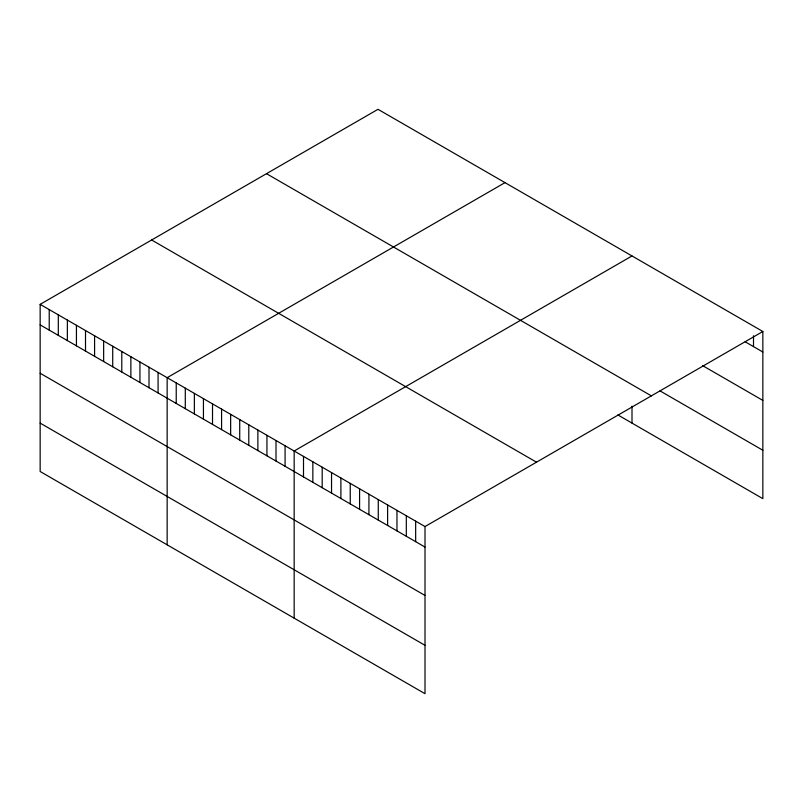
<?xml version="1.0" encoding="UTF-8"?>
<svg xmlns="http://www.w3.org/2000/svg" width="803" height="803" viewBox="0 0 803 803"><rect width="100%" height="100%" fill="white"/><g stroke="black" fill="none" stroke-linecap="round" stroke-linejoin="round"><path stroke-width="1.2" d="M40.15 304.357L425.008 526.557L425.008 693.692L40.15 471.502L40.15 304.357L377.992 109.308L762.85 331.498L762.85 498.643L617.888 414.95M504.997 182.632L167.154 377.681L167.154 544.825M632.001 255.956L294.159 451.005L294.159 618.149M425.008 526.557L762.85 331.498M745.194 341.817L762.85 352.015M702.615 365.626L762.85 400.406M660.036 390.9L762.85 450.252M266.506 173.679L651.363 395.869M151.637 239.987L536.494 462.187M40.15 324.874L425.008 547.064M40.15 373.254L425.008 595.455M40.15 423.111L425.008 645.311M753.505 335.754L753.505 346.615M632.001 406.157L632.001 423.091M415.663 521.157L415.663 541.674M406.318 515.757L406.318 536.274M396.963 510.367L396.963 530.873M387.618 504.967L387.618 525.483M378.273 499.576L378.273 520.083M368.928 494.176L368.928 514.693M359.583 488.776L359.583 509.293M350.238 483.386L350.238 503.893M340.894 477.986L340.894 498.502M331.539 472.596L331.539 493.102M322.194 467.195L322.194 487.712M312.849 461.795L312.849 482.312M303.504 456.405L303.504 476.912M285.085 445.765L285.085 466.282M276.011 440.536L276.011 461.042M266.937 435.296L266.937 455.803M257.873 430.057L257.873 450.573M248.8 424.817L248.8 445.334M239.726 419.588L239.726 440.094M230.652 414.348L230.652 434.855M221.578 409.108L221.578 429.615M212.514 403.869L212.514 424.385M203.44 398.629L203.44 419.146M194.366 393.4L194.366 413.906M185.292 388.16L185.292 408.667M176.228 382.921L176.228 403.437M158.081 372.441L158.081 392.958M149.007 367.212L149.007 387.719M139.943 361.972L139.943 382.479M130.869 356.733L130.869 377.249M121.795 351.493L121.795 372.01M112.721 346.254L112.721 366.77M103.647 341.024L103.647 361.531M94.583 335.784L94.583 356.291M85.509 330.545L85.509 351.062M76.436 325.305L76.436 345.822M67.362 320.076L67.362 340.582M58.298 314.836L58.298 335.343M49.224 309.597L49.224 330.103"/></g></svg>
